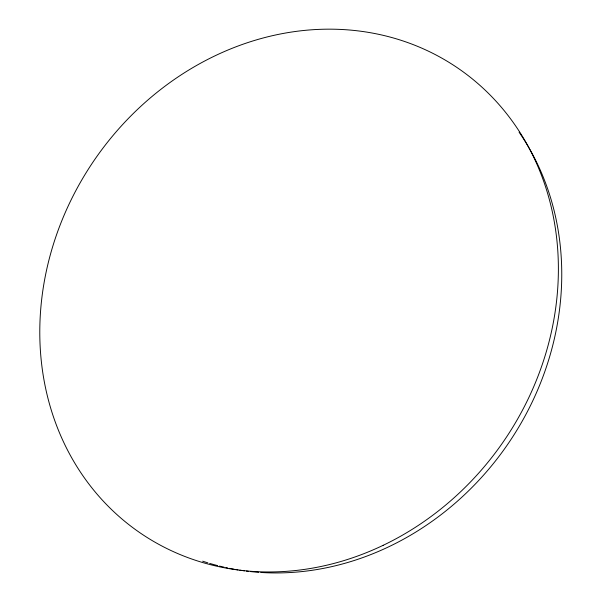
<?xml version="1.0" encoding="UTF-8"?>
<svg xmlns="http://www.w3.org/2000/svg" width="603" height="603" viewBox="0 0 603 603"><rect width="100%" height="100%" fill="white"/><g stroke="black" fill="none" stroke-linecap="round" stroke-linejoin="round"><path stroke-width="0.9" d="M519.093 132.2A277.991 246.062 -55.7 0 1 519.809 425.326A277.991 246.062 -55.7 0 1 260.722 572.451M258.808 572.322A277.991 246.062 -55.7 0 1 250.23 571.546M248.33 571.327A277.991 246.062 -55.7 0 1 246.431 571.101M244.539 570.853A277.991 246.062 -55.7 0 1 239.821 570.174M237.944 569.873A277.991 246.062 -55.7 0 1 236.075 569.556M234.205 569.232A277.991 246.062 -55.7 0 1 229.562 568.343M227.715 567.966A277.991 246.062 -55.7 0 1 225.869 567.566M224.037 567.159A277.991 246.062 -55.7 0 1 219.484 566.074M217.675 565.614A277.991 246.062 -55.7 0 1 209.64 563.383M207.884 562.848A277.991 246.062 -55.7 0 1 202.653 561.174M383.184 545.3A281.503 248.293 -55.7 0 0 469.466 76.611A281.503 248.293 -55.7 0 0 44.614 279.784A281.503 248.293 -55.7 0 0 383.184 545.3"/></g></svg>
